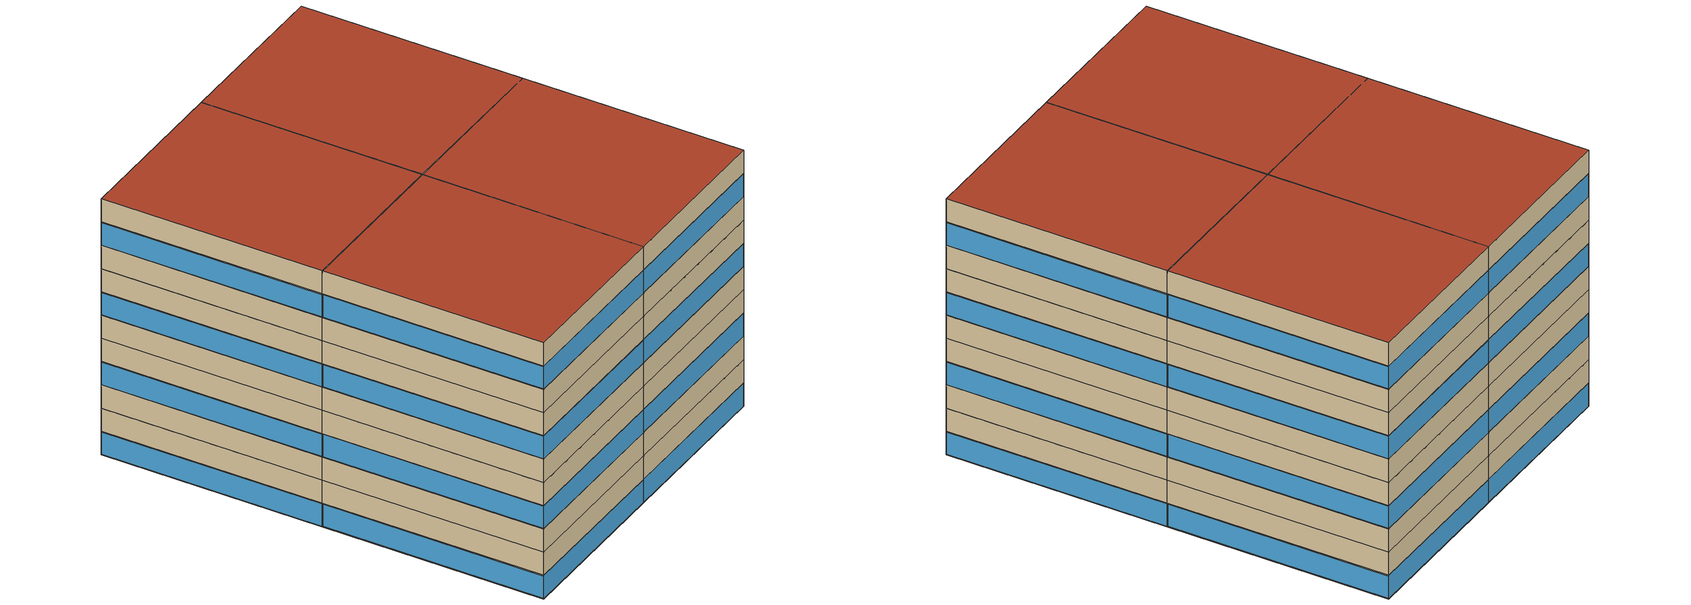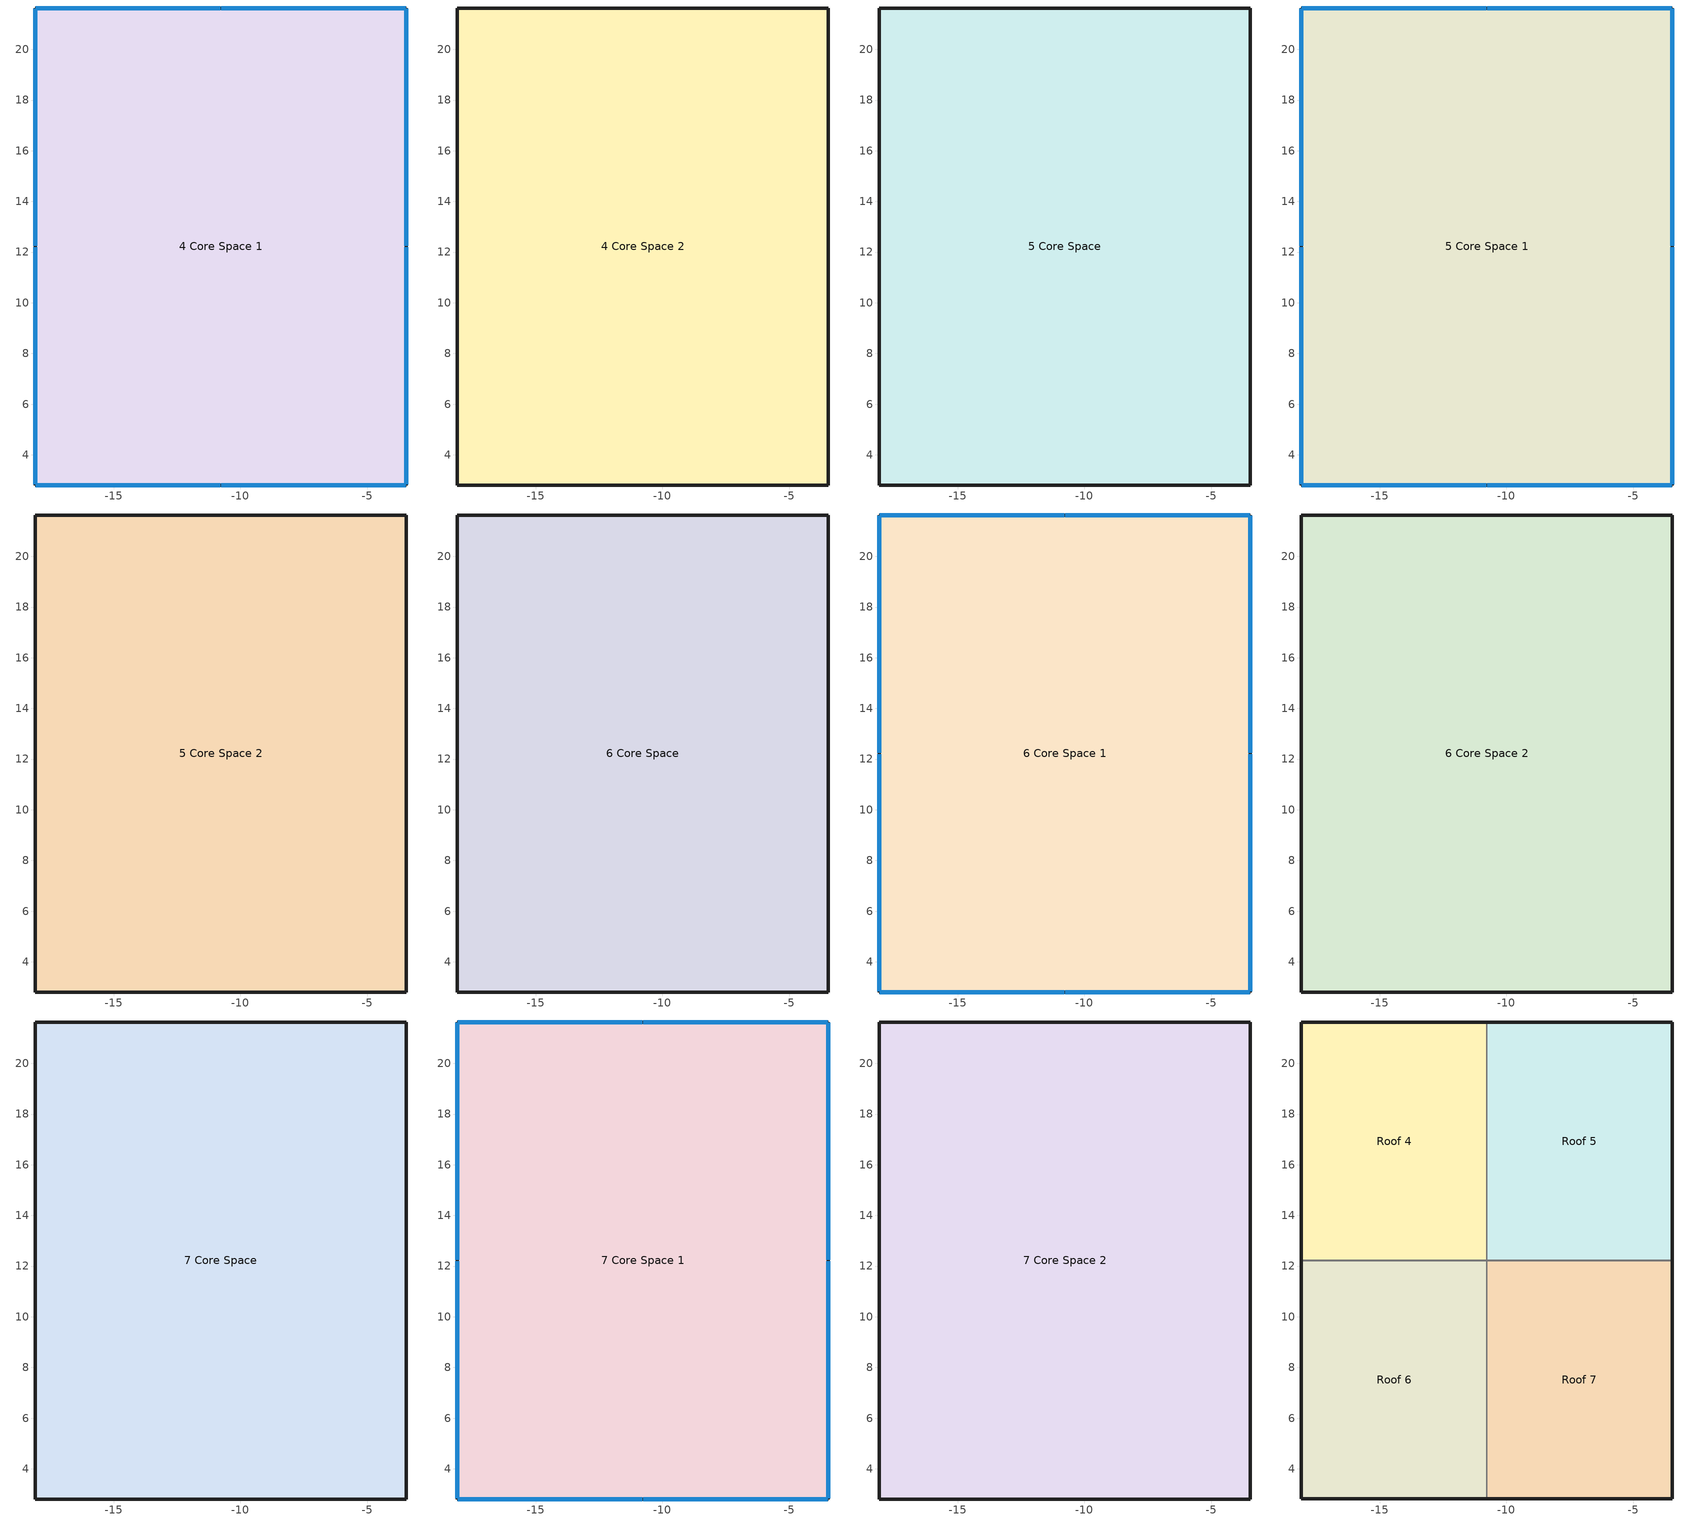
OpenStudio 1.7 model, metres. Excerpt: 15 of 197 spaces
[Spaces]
4 Core Space 1
 floor to 4 Core Space: -3.46,21.63 -3.46,2.81 -18.09,2.81 -18.09,21.63 z13.43
 wall outside: -10.77,21.63 -18.09,21.63 -18.09,12.22 -18.09,2.81 -10.77,2.81 -3.46,2.81 -3.46,12.22 -3.46,21.63 -10.77,21.63 z13.43:14.47
 window: -3.46,12.25 -3.46,21.6 / -3.49,21.63 -10.75,21.63 / -18.06,2.81 -10.8,2.81 / -18.09,12.19 -18.09,2.84 / -3.46,2.84 -3.46,12.19 / -10.75,2.81 -3.49,2.81 / -10.8,21.63 -18.06,21.63 / -18.09,21.6 -18.09,12.25 z13.45:14.44
4 Core Space 2
 floor to 4 Core Space 1: -3.46,21.63 -3.46,2.81 -18.09,2.81 -18.09,21.63 z14.47
 wall outside: -10.77,21.63 -18.09,21.63 -18.09,12.22 -18.09,2.81 -10.77,2.81 -3.46,2.81 -3.46,12.22 -3.46,21.63 -10.77,21.63 z14.47:15.5
5 Core Space
 floor to 4 Core Space 2: -3.46,21.63 -3.46,2.81 -18.09,2.81 -18.09,21.63 z15.5
 wall outside: -10.77,21.63 -18.09,21.63 -18.09,12.22 -18.09,2.81 -10.77,2.81 -3.46,2.81 -3.46,12.22 -3.46,21.63 -10.77,21.63 z15.5:16.53
5 Core Space 1
 floor to 5 Core Space: -3.46,21.63 -3.46,2.81 -18.09,2.81 -18.09,21.63 z16.53
 wall outside: -10.77,21.63 -18.09,21.63 -18.09,12.22 -18.09,2.81 -10.77,2.81 -3.46,2.81 -3.46,12.22 -3.46,21.63 -10.77,21.63 z16.53:17.57
 window: -3.49,21.63 -10.75,21.63 / -10.8,21.63 -18.06,21.63 / -3.46,2.84 -3.46,12.19 / -18.06,2.81 -10.8,2.81 / -3.46,12.25 -3.46,21.6 / -18.09,12.19 -18.09,2.84 / -18.09,21.6 -18.09,12.25 / -10.75,2.81 -3.49,2.81 z16.55:17.54
5 Core Space 2
 floor to 5 Core Space 1: -3.46,21.63 -3.46,2.81 -18.09,2.81 -18.09,21.63 z17.57
 wall outside: -10.77,21.63 -18.09,21.63 -18.09,12.22 -18.09,2.81 -10.77,2.81 -3.46,2.81 -3.46,12.22 -3.46,21.63 -10.77,21.63 z17.57:18.6
6 Core Space
 floor to 5 Core Space 2: -3.46,21.63 -3.46,2.81 -18.09,2.81 -18.09,21.63 z18.6
 wall outside: -10.77,21.63 -18.09,21.63 -18.09,12.22 -18.09,2.81 -10.77,2.81 -3.46,2.81 -3.46,12.22 -3.46,21.63 -10.77,21.63 z18.6:19.63
6 Core Space 1
 floor to 6 Core Space: -3.46,21.63 -3.46,2.81 -18.09,2.81 -18.09,21.63 z19.63
 wall outside: -10.77,21.63 -18.09,21.63 -18.09,12.22 -18.09,2.81 -10.77,2.81 -3.46,2.81 -3.46,12.22 -3.46,21.63 -10.77,21.63 z19.63:20.67
 window: -10.8,21.63 -18.06,21.63 / -3.46,2.84 -3.46,12.19 / -18.09,12.19 -18.09,2.84 / -10.75,2.81 -3.49,2.81 / -3.46,12.25 -3.46,21.6 / -18.06,2.81 -10.8,2.81 / -3.49,21.63 -10.75,21.63 / -18.09,21.6 -18.09,12.25 z19.65:20.64
6 Core Space 2
 floor to 6 Core Space 1: -3.46,21.63 -3.46,2.81 -18.09,2.81 -18.09,21.63 z20.67
 wall outside: -10.77,21.63 -18.09,21.63 -18.09,12.22 -18.09,2.81 -10.77,2.81 -3.46,2.81 -3.46,12.22 -3.46,21.63 -10.77,21.63 z20.67:21.7
7 Core Space
 floor to 6 Core Space 2: -3.46,21.63 -3.46,2.81 -18.09,2.81 -18.09,21.63 z21.7
 wall outside: -10.77,21.63 -18.09,21.63 -18.09,12.22 -18.09,2.81 -10.77,2.81 -3.46,2.81 -3.46,12.22 -3.46,21.63 -10.77,21.63 z21.7:22.73
7 Core Space 1
 floor to 7 Core Space: -3.46,21.63 -3.46,2.81 -18.09,2.81 -18.09,21.63 z22.73
 wall outside: -10.77,21.63 -18.09,21.63 -18.09,12.22 -18.09,2.81 -10.77,2.81 -3.46,2.81 -3.46,12.22 -3.46,21.63 -10.77,21.63 z22.73:23.77
 window: -3.46,2.84 -3.46,12.19 / -18.06,2.81 -10.8,2.81 / -18.09,12.19 -18.09,2.84 / -3.46,12.25 -3.46,21.6 / -18.09,21.6 -18.09,12.25 / -3.49,21.63 -10.75,21.63 / -10.75,2.81 -3.49,2.81 / -10.8,21.63 -18.06,21.63 z22.75:23.74
7 Core Space 2
 floor to 7 Core Space 1: -3.46,21.63 -3.46,2.81 -18.09,2.81 -18.09,21.63 z23.77
 wall outside: -10.77,21.63 -18.09,21.63 -18.09,12.22 -18.09,2.81 -10.77,2.81 -3.46,2.81 -3.46,12.22 -3.46,21.63 -10.77,21.63 z23.77:24.8
 roof outside: -3.46,2.81 -3.46,21.63 -18.09,21.63 -18.09,2.81 z24.8
Roof 4
 floor ground: -10.77,21.63 -10.77,12.22 -18.09,12.22 -18.09,21.63 z24.7
 wall outside: -10.77,21.63 -18.09,21.63 -18.09,12.22 z24.7:24.8
 wall to Roof 5: -10.77,12.22 -10.77,21.63 z24.7:24.8
 wall to Roof 6: -18.09,12.22 -10.77,12.22 z24.7:24.8
 roof outside: -10.77,12.22 -10.77,21.63 -18.09,21.63 -18.09,12.22 z24.8
Roof 5
 floor ground: -3.46,21.63 -3.46,12.22 -10.78,12.22 -10.78,21.63 z24.7
 wall outside: -3.46,12.22 -3.46,21.63 -10.78,21.63 z24.7:24.8
 wall to Roof 7: -10.78,12.22 -3.46,12.22 z24.7:24.8
 roof outside: -3.46,12.22 -3.46,21.63 -10.78,21.63 -10.78,12.22 z24.8
Roof 6
 floor ground: -10.77,12.22 -10.77,2.81 -18.09,2.81 -18.09,12.22 z24.7
 wall outside: -18.09,12.22 -18.09,2.81 -10.77,2.81 z24.7:24.8
 wall to Roof 7: -10.77,2.81 -10.77,12.22 z24.7:24.8
 roof outside: -10.77,2.81 -10.77,12.22 -18.09,12.22 -18.09,2.81 z24.8
Roof 7
 floor ground: -3.46,12.22 -3.46,2.81 -10.78,2.81 -10.78,12.22 z24.7
 wall outside: -10.78,2.81 -3.46,2.81 -3.46,12.22 z24.7:24.8
 roof outside: -3.46,2.81 -3.46,12.22 -10.78,12.22 -10.78,2.81 z24.8
[Building]
Building 1: North Axis {deg}=0; Default Construction Set=MyConsturction
[Construction]
ASHRAE 90.1-2004 ExtWall Mass ClimateZone 6: 1IN Stucco, 8IN CONCRETE HW RefBldg, Mass NonRes Wall Insulation-1.69, 1/2IN Gypsum
Interior Window: Clear 3mm
Interior Partition: G05 25mm wood
Exterior Door: F08 Metal surface, I01 25mm insulation board
ASHRAE 90.1-2004 ExtWindow ClimateZone 4-6: Fixed Window 3.24/0.39/0.31
[Material] Thermal Absorptance=0.9
Name | Roughness | Thickness {m} | Conductivity {W/m-K} | Density {kg/m3} | Specific Heat {J/kg-K} | Solar Absorptance | Visible Absorptance
1IN Stucco | Smooth | 0.0253 | 0.6918 | 1858 | 837 | 0.92 | 0.92
8IN CONCRETE HW RefBldg | Rough | 0.2032 | 1.311 | 2240 | 836.8 | 0.7 | 0.7
Mass NonRes Wall Insulation-1.69 | MediumRough | 0.0623673 | 0.049 | 265 | 836.8 | 0.7 | 0.7
1/2IN Gypsum | Smooth | 0.0127 | 0.16 | 784.9 | 830 | 0.4 | 0.4
G05 25mm wood | MediumSmooth | 0.0254 | 0.15 | 608 | 1630 | 0.5 | 0.5
F08 Metal surface | Smooth | 0.0008 | 45.28 | 7824 | 500 | 0.7 | 0.7
I01 25mm insulation board | MediumRough | 0.0254 | 0.03 | 43 | 1210 | 0.6 | 0.6
[WindowMaterial:SimpleGlazingSystem]
Fixed Window 3.24/0.39/0.31: U-Factor {W/m2-K}=3.23646; Solar Heat Gain Coefficient=0.39; Visible Transmittance=0.31
[WindowMaterial:Glazing]
Clear 3mm: Optical Data Type=SpectralAverage; Thickness {m}=0.003; Solar Transmittance at Normal Incidence=0.837; Front Side Solar Reflectance at Normal Incidence=0.075; Back Side Solar Reflectance at Normal Incidence=0; Visible Transmittance at Normal Incidence=0.898; Front Side Visible Reflectance at Normal Incidence=0.081; Back Side Visible Reflectance at Normal Incidence=0; Infrared Transmittance at Normal Incidence=0; Front Side Infrared Hemispherical Emissivity=0.84; Back Side Infrared Hemispherical Emissivity=0.84; Conductivity {W/m-K}=0.9; Dirt Correction Factor for Solar and Visible Transmittance=1; Solar Diffusing=No
[DefaultConstructionSet]
MyConsturction: Default Exterior Surface Constructions=Default Surface Constructions 1; Default Interior Surface Constructions=Default Surface Constructions 1; Default Ground Contact Surface Constructions=Default Surface Constructions 1; Default Exterior SubSurface Constructions=Default Sub Surface Constructions 1; Default Interior SubSurface Constructions=Default Sub Surface Constructions 1; Interior Partition Construction=Interior Partition
[DefaultSurfaceConstructions]
Default Surface Constructions 1: Floor Construction=ASHRAE 90.1-2004 ExtWall Mass ClimateZone 6; Wall Construction=ASHRAE 90.1-2004 ExtWall Mass ClimateZone 6; Roof Ceiling Construction=ASHRAE 90.1-2004 ExtWall Mass ClimateZone 6
[DefaultSubSurfaceConstructions]
Default Sub Surface Constructions 1: Fixed Window Construction=ASHRAE 90.1-2004 ExtWindow ClimateZone 4-6; Operable Window Construction=ASHRAE 90.1-2004 ExtWindow ClimateZone 4-6; Door Construction=Exterior Door; Glass Door Construction=ASHRAE 90.1-2004 ExtWindow ClimateZone 4-6; Skylight Construction=ASHRAE 90.1-2004 ExtWindow ClimateZone 4-6; Tubular Daylight Dome Construction=Interior Window; Tubular Daylight Diffuser Construction=Interior Window
[BuildingStory]
Name | Nominal Z Coordinate {m} | Nominal Floor to Floor Height {m}
rectangle2:Story 14 | 13.4261 | 1.0478
rectangle2:Story 15 | 14.4739 | 1.0261
rectangle2:Story 16 | 15.5 | 1.0261
rectangle2:Story 17 | 16.5261 | 1.0478
rectangle2:Story 18 | 17.5739 | 1.0261
rectangle2:Story 19 | 18.6 | 1.0261
rectangle2:Story 20 | 19.6261 | 1.0478
rectangle2:Story 21 | 20.6739 | 1.0261
rectangle2:Story 22 | 21.7 | 1.0261
rectangle2:Story 23 | 22.7261 | 1.0478
rectangle2:Story 24 | 23.7739 | 1.0261
[Space]
Name | Building Story | Thermal Zone
4 Core Space 1 | rectangle2:Story 14 | Thermal Zone 23
4 Core Space 2 | rectangle2:Story 15 | Thermal Zone 33
5 Core Space | rectangle2:Story 16 | Thermal Zone 25
5 Core Space 1 | rectangle2:Story 17 | Thermal Zone 35
5 Core Space 2 | rectangle2:Story 18 | Thermal Zone 18
6 Core Space | rectangle2:Story 19 | Thermal Zone 26
6 Core Space 1 | rectangle2:Story 20 | Thermal Zone 34
6 Core Space 2 | rectangle2:Story 21 | Thermal Zone 28
7 Core Space | rectangle2:Story 22 | Thermal Zone 21
7 Core Space 1 | rectangle2:Story 23 | Thermal Zone 36
7 Core Space 2 | rectangle2:Story 24 | Thermal Zone 32
Roof 4 |  | Thermal Zone 40
Roof 5 |  | Thermal Zone 38
Roof 6 |  | Thermal Zone 41
Roof 7 |  | Thermal Zone 39
[ThermalZone] Use Ideal Air Loads=No
Thermal Zone 18; Thermal Zone 21; Thermal Zone 23; Thermal Zone 25; Thermal Zone 26; Thermal Zone 28; Thermal Zone 32; Thermal Zone 33; Thermal Zone 34; Thermal Zone 35; Thermal Zone 36; Thermal Zone 38; Thermal Zone 39; Thermal Zone 40; Thermal Zone 41
